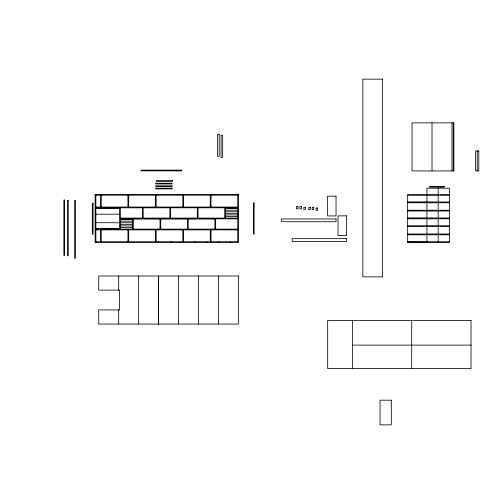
<?xml version="1.0" encoding="UTF-8"?>
<svg xmlns="http://www.w3.org/2000/svg" width="504" height="504" viewBox="0 0 504 504"><rect width="100%" height="100%" fill="white"/><g stroke="black" fill="none" stroke-linecap="round" stroke-linejoin="round"><path stroke-width="0.76" d="M449.467 194.519L407.667 194.519L407.667 242.569L449.467 242.569L449.467 188.194L426.926 188.194L426.926 242.569M95.867 195.193L237.718 195.193M407.667 195.313L449.467 195.313M407.667 201.991L449.467 201.991M407.667 202.287L427.02 202.287M407.667 202.784L449.467 202.784M95.867 207.056L237.718 207.056M95.867 207.824L237.718 207.806M95.867 208.58L119.599 208.58M225.502 208.599L237.718 208.599M225.502 210.181L237.718 210.181M407.667 210.231L449.467 210.231M407.667 211.018L449.467 211.018M225.502 211.762L237.718 211.762M225.502 213.343L237.718 213.343M95.117 214.213L119.977 214.213M225.502 214.924L237.718 214.924M225.502 216.506L237.718 216.506M407.667 217.999L449.467 217.999M120.349 218.087L237.718 218.087M407.667 218.295L427.02 218.295M120.349 218.843L237.718 218.843M407.667 218.793L449.467 218.793M120.349 219.612L132.571 219.612M120.349 221.193L132.571 221.193M95.117 222.718L119.977 222.718M120.349 222.774L132.571 222.774M120.349 224.356L132.571 224.356M407.667 225.767L449.467 225.767M120.349 225.937L132.571 225.937M407.667 226.561L449.467 226.561M120.349 227.518L132.571 227.518M95.867 228.35L119.599 228.35M95.867 229.125L237.718 229.125M95.867 229.874L237.718 229.874M407.667 234.007L449.467 234.007M407.667 234.795L449.467 234.795M95.867 241.737L237.718 241.737M407.667 241.775L449.467 241.775M407.667 242.071L427.02 242.071M352.391 345.133L471.026 345.133M477.219 150.954L477.219 170.925M453.247 122.875L453.247 170.925M451.981 122.875L451.981 170.925M438.196 188.194L438.196 242.569M436.061 234.007L436.061 234.795M432.01 122.875L432.01 170.925M431.55 217.999L431.55 218.793M427.046 201.991L427.046 202.784M411.711 320.481L411.711 368.525M352.391 320.481L352.391 368.525M237.718 194.443L237.718 242.487M230.561 241.737L230.561 242.487M225.502 207.824L225.502 218.087M224.752 207.824L224.752 218.087M218.698 241.737L218.698 242.487M218.503 276.003L218.503 324.053M215.655 229.125L215.655 218.843L132.571 218.862L132.571 229.125M214.906 218.862L214.906 229.125M211.025 195.193L211.025 207.056M211.025 229.874L211.025 241.737M210.275 195.193L210.275 207.056M210.275 229.874L210.275 241.737M206.835 241.737L206.835 242.487M198.532 276.003L198.532 324.053M198.053 207.824L198.053 218.087M197.303 207.824L197.303 218.087M194.972 241.737L194.972 242.487M188.206 218.862L188.206 229.125M187.457 218.862L187.457 229.125M183.582 195.193L183.582 207.056M183.582 229.874L183.582 241.737M183.109 241.737L183.109 242.487M182.832 195.193L182.832 207.056M182.832 229.874L182.832 241.737M178.561 276.003L178.561 324.053M171.247 241.737L171.247 242.487M170.61 207.824L170.61 218.087M169.861 207.824L169.861 218.087M160.763 218.862L160.763 229.125M160.014 218.862L160.014 229.125M158.628 194.443L158.628 195.193M158.628 207.056L158.628 207.806M158.628 218.087L158.628 218.843M158.628 229.125L158.628 229.874M158.628 241.737L158.628 242.487M156.139 195.193L156.139 207.056M156.139 229.874L156.139 241.737M155.383 195.193L155.383 207.056M155.383 229.874L155.383 241.737M143.167 207.824L143.167 218.087M142.418 207.806L142.418 218.087M138.657 276.003L138.657 324.053M133.321 218.862L133.321 229.125M128.69 195.193L128.69 207.056M128.69 229.874L128.69 241.737M127.94 195.193L127.94 207.056M127.94 229.874L127.94 241.737M120.349 207.806L120.349 229.099M119.599 207.824L119.599 229.099M118.686 276.003L118.686 290.14M118.686 309.916L118.686 324.053M101.247 195.193L101.247 207.056M101.247 229.874L101.247 241.737M100.498 195.193L100.498 207.056M100.498 229.874L100.498 241.737M95.867 194.443L95.867 242.487M382.599 79.147L362.83 79.147L362.83 276.872L382.599 276.872L382.599 79.147M453.839 122.875L412.045 122.875L412.045 170.925L453.839 170.925L453.839 122.875M219.208 134.291L217.621 134.291L217.621 156.353L219.208 156.353L219.208 134.291M222.655 135.343L221.073 135.343L221.073 157.412L222.655 157.412L222.655 135.343M478.8 150.954L475.637 150.954L475.637 170.925L478.8 170.925L478.8 150.954M181.736 170.125L140.925 170.125L140.925 170.881L181.736 170.881L181.736 170.125M172.494 180.608L156.158 180.608L156.158 181.364L172.494 181.364L172.494 180.608M171.952 183.198L155.616 183.198L155.616 183.954L171.952 183.954L171.952 183.198M172.034 185.819L155.704 185.819L155.704 186.575L172.034 186.575L172.034 185.819M444.37 186.354L429.502 186.354L429.502 187.148L444.37 187.148L444.37 186.354M172.072 188.156L155.736 188.156L155.736 188.906L172.072 188.906L172.072 188.156M238.474 194.443L95.117 194.443L95.117 242.487L238.474 242.487L238.474 194.443M336.036 196.163L327.531 196.163L327.531 215.939L336.036 215.939L336.036 196.163M64.613 200.063L63.863 200.063L63.863 255.427L64.613 255.427L64.613 200.063M68.267 200.428L67.511 200.428L67.511 255.793L68.267 255.793L68.267 200.428M75.424 200.428L74.674 200.428L74.674 258.243L75.424 258.243L75.424 200.428M254.123 202.923L253.373 202.923L253.373 233.969L254.123 233.969L254.123 202.923M93.038 203.232L92.289 203.232L92.289 234.278L93.038 234.278L93.038 203.232M298.034 206.615L296.453 206.615L296.453 208.87L298.034 208.87L298.034 206.615M301.468 206.59L299.886 206.59L299.886 208.839L301.468 208.839L301.468 206.59M305.418 207.283L303.836 207.283L303.836 209.532L305.418 209.532L305.418 207.283M310.313 207.371L308.731 207.371L308.731 209.626L310.313 209.626L310.313 207.371M313.746 207.346L312.165 207.346L312.165 209.595L313.746 209.595L313.746 207.346M317.696 208.039L316.115 208.039L316.115 210.288L317.696 210.288L317.696 208.039M346.544 215.851L338.039 215.851L338.039 235.626L346.544 235.626L346.544 215.851M336.036 218.969L281.654 218.969L281.654 221.735L336.036 221.735L336.036 218.969M346.544 238.657L292.169 238.657L292.169 241.422L346.544 241.422L346.544 238.657M238.474 276.003L98.715 276.003L98.715 290.14L119.599 290.14L119.599 309.916L98.715 309.916L98.715 324.053L238.474 324.053L238.474 276.003M471.026 320.481L327.676 320.481L327.676 368.525L471.026 368.525L471.026 320.481M391.312 400.201L380.041 400.201L380.041 424.853L391.312 424.853L391.312 400.201M158.628 324.053L158.628 276.003L158.59 324.053"/></g></svg>
